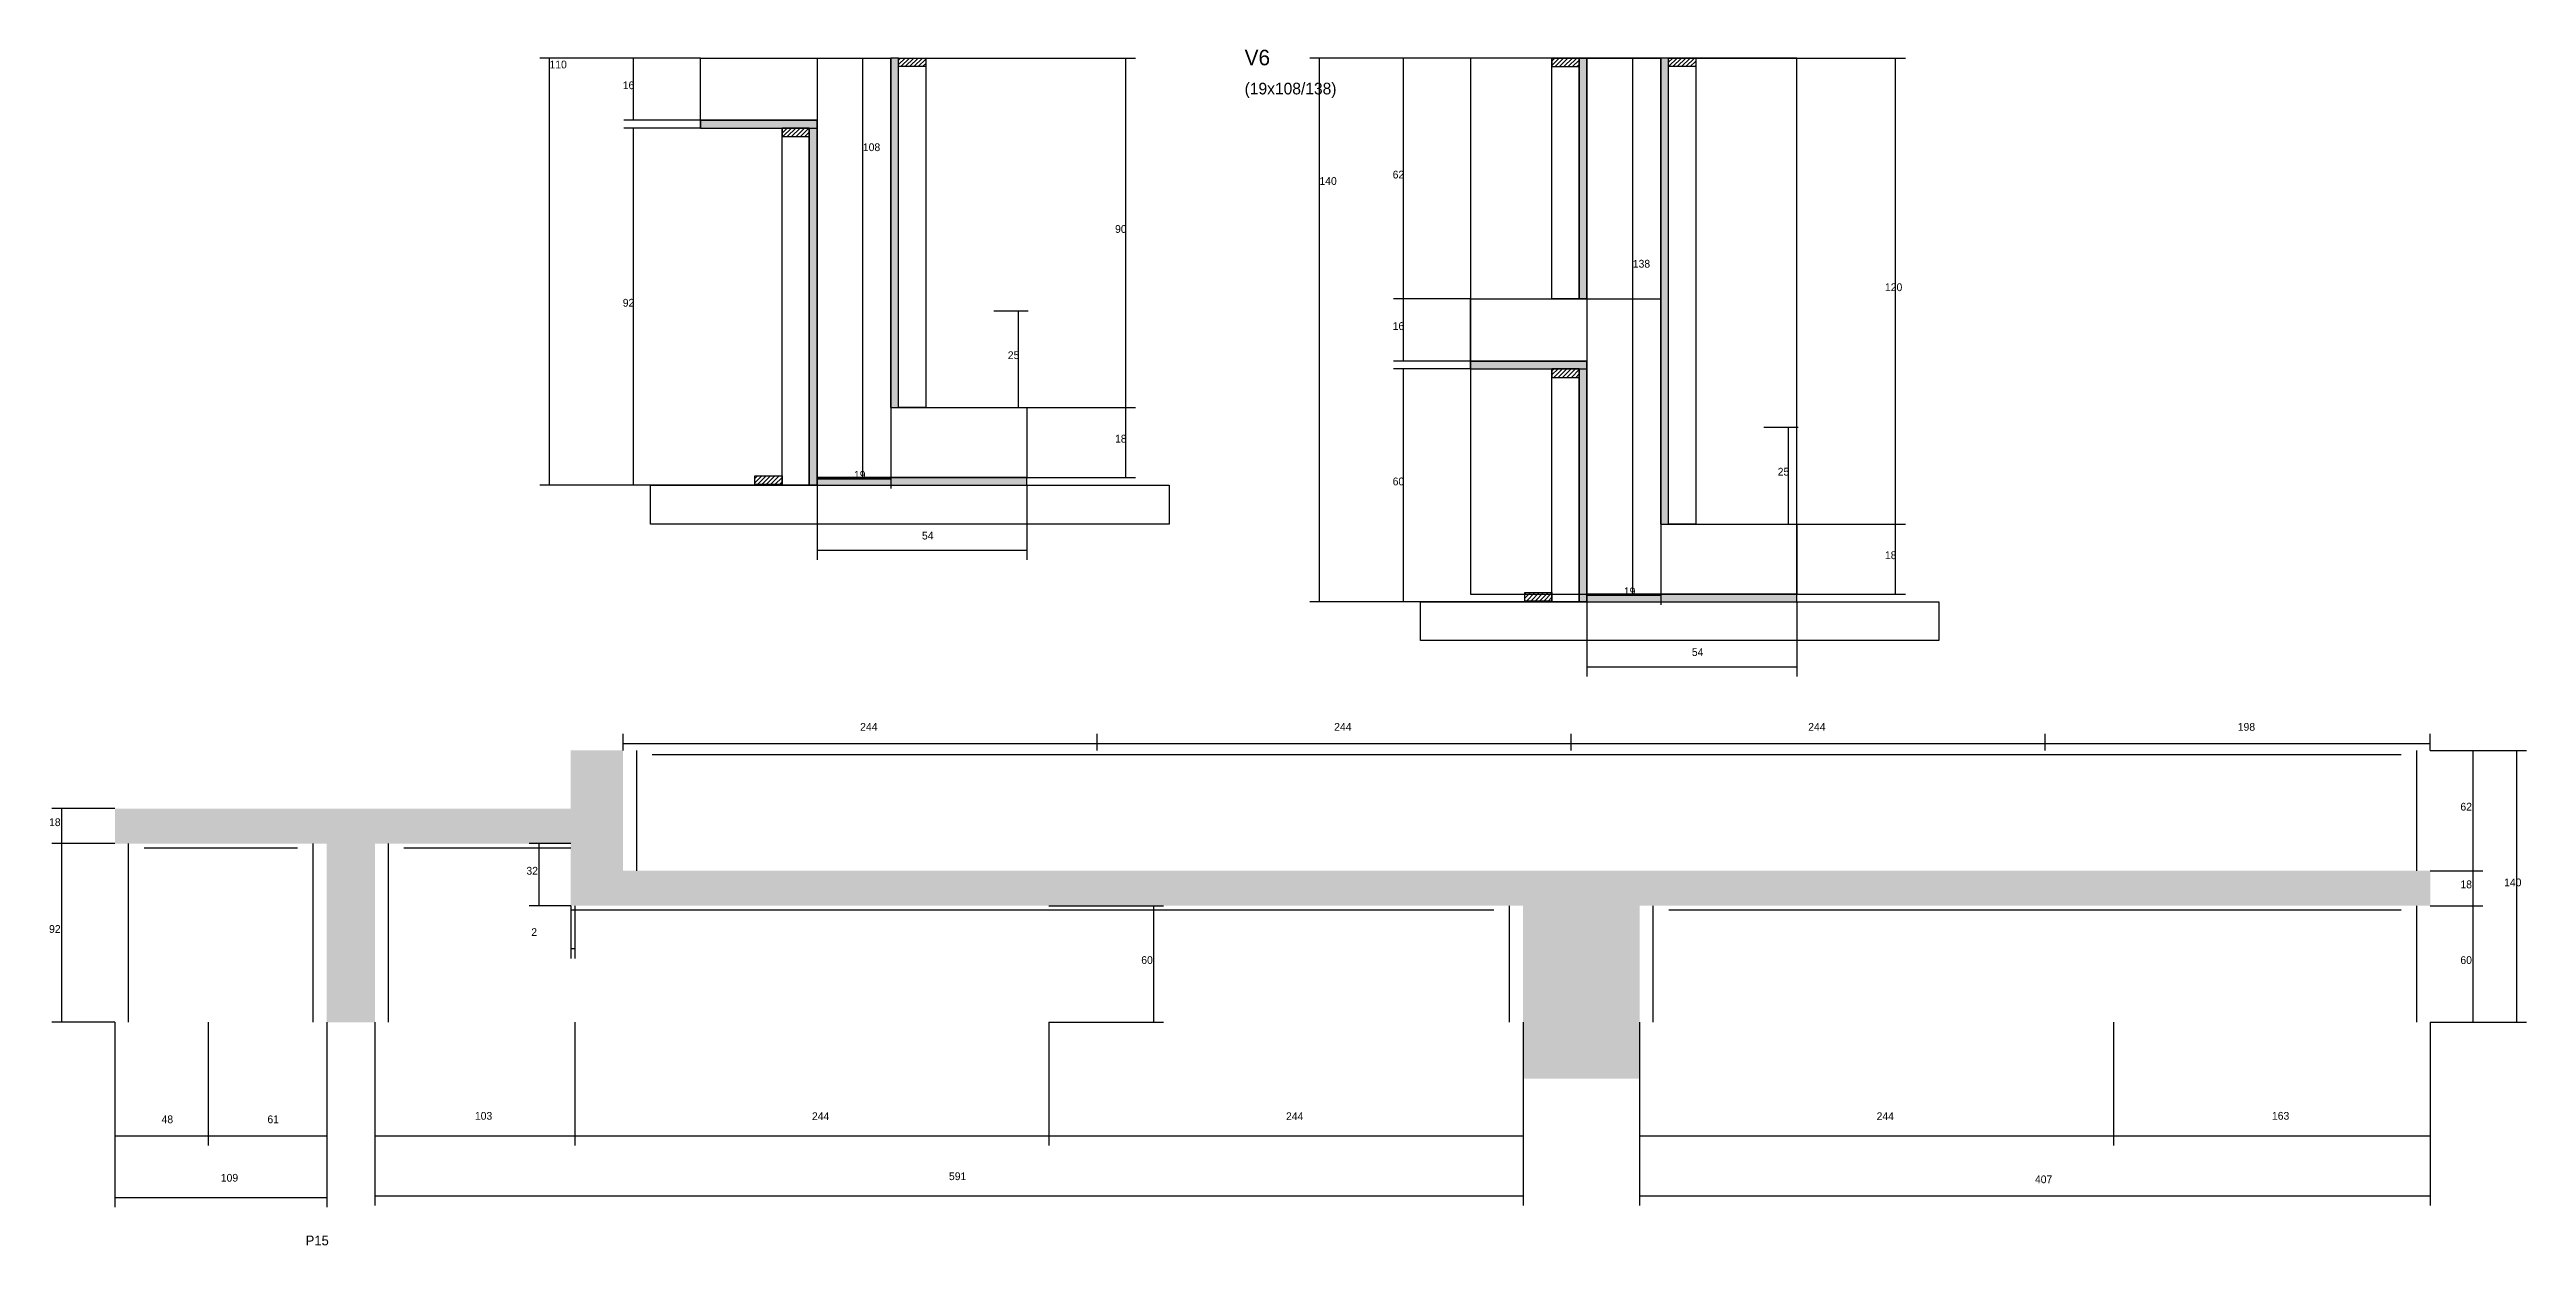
# Model space of a CAD drawing. Header units: metres. Extents: x -8742 to -5900, y 12644 to 13260.
# Drawn here: x -8742 to -7467, y 12644 to 13260 of the extents above; entities that cross this region are included whole.
import ezdxf

# ---------------------------------------------------------------- set-up
doc = ezdxf.new("R2010")
doc.units = ezdxf.units.M
for name, color, linetype in [('CONCRETO', 251, 'Continuous'), ('COTA', 241, 'Continuous'), ('Cota Seção (2x)', 4, 'Continuous'), ('Hachura', 253, 'Continuous'), ('Madeira', 126, 'Continuous'), ('NOMENCLATURA', 7, 'Continuous'), ('Painéis', 200, 'Continuous'), ('SARR_2.2x7', 40, 'Continuous'), ('Texto Seção', 7, 'Continuous')]:
    doc.layers.add(name, color=color, linetype=linetype)

msp = doc.modelspace()

# ---------------------------------------------------------------- hatches: boundary and pattern name
at = {"layer": 'COTA'}
h = msp.add_hatch(dxfattribs=at)
h.set_pattern_fill('AR-CONC', scale=0.03)
h.paths.add_polyline_path([(-8447.1, 12898.6), (-8474.1, 12898.6), (-8474.1, 12868.6), (-8708.7, 12868.6), (-8708.7, 12850.6), (-8599.7, 12850.6), (-8599.7, 12758.6), (-8574.9, 12758.6), (-8574.9, 12850.6), (-8474.1, 12850.6), (-8474.1, 12818.6), (-8471.9, 12818.6), (-7983.9, 12818.6), (-7983.9, 12758.6), (-7983.9, 12729.6), (-7923.9, 12729.6), (-7923.9, 12758.6), (-7923.9, 12818.6), (-7516.9, 12818.6), (-7516.9, 12836.6), (-8447.1, 12836.6)])
at = {"layer": 'Hachura'}
h = msp.add_hatch(color=8, dxfattribs=at)
h.dxf.hatch_style = 1
h.paths.add_polyline_path([(-8309.3, 13075.1), (-8305.3, 13075.1), (-8305.3, 13255.1), (-8309.3, 13255.1)])
h = msp.add_hatch(dxfattribs=at)
h.set_pattern_fill('ANSI31', scale=0.5)
h.paths.add_polyline_path([(-8291.3, 13255.1), (-8291.3, 13250.7), (-8291.3, 13250.7), (-8305.3, 13250.7), (-8305.3, 13250.7), (-8305.3, 13255.1), (-8305.3, 13255.1), (-8291.3, 13255.1)])
h = msp.add_hatch(dxfattribs=at)
h.set_pattern_fill('ANSI31', scale=0.5)
h.paths.add_polyline_path([(-7969, 13255.1), (-7969, 13250.7), (-7969, 13250.7), (-7955, 13250.7), (-7955, 13250.7), (-7955, 13255.1), (-7955, 13255.1), (-7969, 13255.1)])
h = msp.add_hatch(color=8, dxfattribs=at)
h.dxf.hatch_style = 1
h.paths.add_polyline_path([(-7955, 13255.1), (-7951, 13255.1), (-7951, 13255.1), (-7951, 13131.1), (-7951, 13131.1), (-7955, 13131.1), (-7955, 13131.1), (-7955, 13255.1)])
h = msp.add_hatch(color=8, dxfattribs=at)
h.dxf.hatch_style = 1
h.paths.add_polyline_path([(-7913, 13015.1), (-7909, 13015.1), (-7909, 13255.1), (-7913, 13255.1)])
h = msp.add_hatch(dxfattribs=at)
h.set_pattern_fill('ANSI31', scale=0.5)
h.paths.add_polyline_path([(-7895, 13255.1), (-7895, 13250.7), (-7895, 13250.7), (-7909, 13250.7), (-7909, 13250.7), (-7909, 13255.1), (-7909, 13255.1), (-7895, 13255.1)])
h = msp.add_hatch(color=8, dxfattribs=at)
h.dxf.hatch_style = 1
h.paths.add_polyline_path([(-8347.3, 13219.1), (-8347.3, 13223.1), (-8347.3, 13223.1), (-8407.3, 13223.1), (-8407.3, 13223.1), (-8407.3, 13219.1), (-8407.3, 13219.1), (-8347.3, 13219.1)])
h = msp.add_hatch(dxfattribs=at)
h.set_pattern_fill('ANSI31', scale=0.5)
h.paths.add_polyline_path([(-8365.3, 13219.1), (-8365.3, 13214.7), (-8365.3, 13214.7), (-8351.3, 13214.7), (-8351.3, 13214.7), (-8351.3, 13219.1), (-8351.3, 13219.1), (-8365.3, 13219.1)])
h = msp.add_hatch(color=8, dxfattribs=at)
h.dxf.hatch_style = 1
h.paths.add_polyline_path([(-8347.3, 13219.1), (-8351.3, 13219.1), (-8351.3, 13035.1), (-8347.3, 13035.1)])
h = msp.add_hatch(color=8, dxfattribs=at)
h.dxf.hatch_style = 1
h.paths.add_polyline_path([(-7951, 13095.1), (-7951, 13099.1), (-7951, 13099.1), (-8011, 13099.1), (-8011, 13099.1), (-8011, 13095.1), (-8011, 13095.1), (-7951, 13095.1)])
h = msp.add_hatch(dxfattribs=at)
h.set_pattern_fill('ANSI31', scale=0.5)
h.paths.add_polyline_path([(-7969, 13095.1), (-7969, 13090.7), (-7969, 13090.7), (-7955, 13090.7), (-7955, 13090.7), (-7955, 13095.1), (-7955, 13095.1), (-7969, 13095.1)])
h = msp.add_hatch(color=8, dxfattribs=at)
h.dxf.hatch_style = 1
h.paths.add_polyline_path([(-7951, 13095.1), (-7955, 13095.1), (-7955, 12975.1), (-7951, 12975.1)])
h = msp.add_hatch(dxfattribs=at)
h.set_pattern_fill('ANSI31', scale=0.5)
h.paths.add_polyline_path([(-8379.3, 13035.5), (-8379.3, 13039.9), (-8379.3, 13039.9), (-8365.3, 13039.9), (-8365.3, 13039.9), (-8365.3, 13035.5), (-8365.3, 13035.5), (-8379.3, 13035.5)])
h = msp.add_hatch(color=8, dxfattribs=at)
h.dxf.hatch_style = 1
h.paths.add_polyline_path([(-8239.3, 13035.1), (-8239.3, 13039.1), (-8239.3, 13039.1), (-8347.3, 13039.1), (-8347.3, 13039.1), (-8347.3, 13035.1), (-8347.3, 13035.1), (-8239.3, 13035.1)])
h = msp.add_hatch(dxfattribs=at)
h.set_pattern_fill('ANSI31', scale=0.5)
h.paths.add_polyline_path([(-7983, 12975.5), (-7983, 12979.9), (-7983, 12979.9), (-7969, 12979.9), (-7969, 12979.9), (-7969, 12975.5), (-7969, 12975.5), (-7983, 12975.5)])
h = msp.add_hatch(color=8, dxfattribs=at)
h.dxf.hatch_style = 1
h.paths.add_polyline_path([(-7843, 12975.1), (-7843, 12979.1), (-7843, 12979.1), (-7951, 12979.1), (-7951, 12979.1), (-7951, 12975.1), (-7951, 12975.1), (-7843, 12975.1)])

# ---------------------------------------------------------------- linework, layer by layer
at = {"layer": 'CONCRETO'}
for points in [[(-8309.3, 13255.1), (-8309.3, 13075.1), (-8239.3, 13075.1), (-8239.3, 13039.1), (-8239.3, 13039.1), (-8239.3, 13039.1), (-8347.3, 13039.1), (-8347.3, 13223.1), (-8407.3, 13223.1), (-8407.3, 13255.1), (-8309.3, 13255.1)], [(-7913, 13255.1), (-7913, 13015.1), (-7843, 13015.1), (-7843, 12979.1), (-7843, 12979.1), (-7843, 12979.1), (-7951, 12979.1), (-7951, 13099.1), (-8011, 13099.1), (-8011, 13131.1), (-7951, 13131.1)], [(-7951, 13131.1), (-7951, 13247.1), (-7951, 13255.1), (-7913, 13255.1)]]:
    msp.add_lwpolyline(points, dxfattribs=at)
for points in [[(-8011, 12979.1), (-7843, 12979.1), (-7843, 13255.1), (-8011, 13255.1)], [(-7951, 13131.1), (-7913, 13131.1), (-7913, 13255.1), (-7951, 13255.1)]]:
    msp.add_lwpolyline(points, close=True, dxfattribs=at)
at = {"layer": 'COTA'}
for p, q in [((-8407.3, 13255.1), (-8490, 13255.1)), ((-8485, 13035.1), (-8485, 13255.1)), ((-8407.3, 13255.1), (-8446.8, 13255.1)), ((-8441.8, 13223.1), (-8441.8, 13255.1)), ((-8291.3, 13255.1), (-8183.4, 13255.1)), ((-8188.4, 13075.1), (-8188.4, 13255.1)), ((-7959.4, 13255.1), (-8093.7, 13255.1)), ((-8088.7, 12975.1), (-8088.7, 13255.1)), ((-7959.4, 13255.1), (-8050.5, 13255.1)), ((-8045.5, 13131.1), (-8045.5, 13255.1)), ((-7895, 13255.1), (-7787.1, 13255.1)), ((-7792.1, 13015.1), (-7792.1, 13255.1)), ((-8407.3, 13223.1), (-8446.8, 13223.1)), ((-8407.3, 13219.1), (-8446.8, 13219.1)), ((-8441.8, 13035.1), (-8441.8, 13219.1)), ((-8256.3, 13125), (-8238.6, 13125)), ((-8243.6, 13075.1), (-8243.6, 13125)), ((-8011, 13131.1), (-8050.5, 13131.1)), ((-8011, 13131.1), (-8050.5, 13131.1)), ((-8045.5, 13099.1), (-8045.5, 13131.1)), ((-8011, 13099.1), (-8050.5, 13099.1)), ((-8011, 13095.1), (-8050.5, 13095.1)), ((-8045.5, 12975.1), (-8045.5, 13095.1)), ((-8256.3, 13075.1), (-8238.6, 13075.1)), ((-8239.3, 13075.1), (-8183.4, 13075.1)), ((-8239.3, 13075.1), (-8183.4, 13075.1)), ((-8188.4, 13039.1), (-8188.4, 13075.1)), ((-7860, 13065), (-7842.3, 13065)), ((-7847.3, 13015.1), (-7847.3, 13065)), ((-8365.3, 13035.1), (-8490, 13035.1)), ((-8365.3, 13035.1), (-8446.8, 13035.1)), ((-8347.3, 13035.1), (-8347.3, 12996.7)), ((-8239.3, 13039.1), (-8183.4, 13039.1)), ((-8239.3, 13035.1), (-8239.3, 12996.7)), ((-7860, 13015.1), (-7842.3, 13015.1)), ((-7843, 13015.1), (-7787.1, 13015.1)), ((-7843, 13015.1), (-7787.1, 13015.1)), ((-7792.1, 12979.1), (-7792.1, 13015.1)), ((-8347.3, 13001.7), (-8239.3, 13001.7)), ((-7843, 12979.1), (-7787.1, 12979.1)), ((-7969, 12975.1), (-8093.7, 12975.1)), ((-7969, 12975.1), (-8050.5, 12975.1)), ((-7951, 12975.1), (-7951, 12936.7)), ((-7843, 12975.1), (-7843, 12936.7)), ((-7951, 12941.7), (-7843, 12941.7)), ((-8447.1, 12898.6), (-8447.1, 12907.2)), ((-8203.1, 12898.6), (-8203.1, 12907.2)), ((-8203.1, 12898.6), (-8203.1, 12907.2)), ((-7959.1, 12898.6), (-7959.1, 12907.2)), ((-7959.1, 12898.6), (-7959.1, 12907.2)), ((-7715.1, 12898.6), (-7715.1, 12907.2)), ((-7715.1, 12898.6), (-7715.1, 12907.2)), ((-7516.9, 12898.6), (-7516.9, 12907.2)), ((-8447.1, 12902.2), (-8203.1, 12902.2)), ((-8203.1, 12902.2), (-7959.1, 12902.2)), ((-7959.1, 12902.2), (-7715.1, 12902.2)), ((-7715.1, 12902.2), (-7516.9, 12902.2)), ((-7516.9, 12898.6), (-7467.4, 12898.6)), ((-7516.9, 12898.6), (-7489.9, 12898.6)), ((-7494.9, 12836.6), (-7494.9, 12898.6)), ((-7472.4, 12758.6), (-7472.4, 12898.6)), ((-8708.7, 12868.6), (-8741.1, 12868.6)), ((-8736.1, 12850.6), (-8736.1, 12868.6)), ((-8708.7, 12850.6), (-8741.1, 12850.6)), ((-8708.7, 12850.6), (-8741.1, 12850.6)), ((-8736.1, 12758.6), (-8736.1, 12850.6)), ((-8474.1, 12850.6), (-8495.4, 12850.6)), ((-8490.4, 12818.6), (-8490.4, 12850.6)), ((-7516.9, 12836.6), (-7489.9, 12836.6)), ((-7516.9, 12836.6), (-7489.9, 12836.6)), ((-7494.9, 12818.6), (-7494.9, 12836.6)), ((-8474.1, 12818.6), (-8495.4, 12818.6)), ((-8474.1, 12818.6), (-8474.1, 12791.5)), ((-8471.9, 12818.6), (-8471.9, 12791.5)), ((-8227.9, 12818.6), (-8168.9, 12818.6)), ((-8173.9, 12758.6), (-8173.9, 12818.6)), ((-7516.9, 12818.6), (-7489.9, 12818.6)), ((-7516.9, 12818.6), (-7489.9, 12818.6)), ((-7494.9, 12758.6), (-7494.9, 12818.6)), ((-8474.1, 12796.5), (-8471.9, 12796.5)), ((-8708.7, 12758.6), (-8741.1, 12758.6)), ((-8708.7, 12758.6), (-8708.7, 12663.4)), ((-8708.7, 12758.6), (-8708.7, 12695.1)), ((-8660.7, 12758.6), (-8660.7, 12695.1)), ((-8660.7, 12758.6), (-8660.7, 12695.1)), ((-8599.7, 12758.6), (-8599.7, 12663.4)), ((-8599.7, 12758.6), (-8599.7, 12695.1)), ((-8574.9, 12758.6), (-8574.9, 12695.1)), ((-8574.9, 12758.6), (-8574.9, 12664.2)), ((-8471.9, 12758.6), (-8471.9, 12695.1)), ((-8471.9, 12758.6), (-8471.9, 12695.1)), ((-8227.9, 12758.6), (-8227.9, 12695.1)), ((-8227.9, 12758.6), (-8227.9, 12695.1)), ((-8227.9, 12758.6), (-8168.9, 12758.6)), ((-7983.9, 12758.6), (-7983.9, 12695.1)), ((-7923.9, 12758.6), (-7923.9, 12695.1)), ((-7679.9, 12758.6), (-7679.9, 12695.1)), ((-7679.9, 12758.6), (-7679.9, 12695.1)), ((-7516.9, 12758.6), (-7489.9, 12758.6)), ((-7516.9, 12758.6), (-7467.4, 12758.6)), ((-7516.9, 12758.6), (-7516.9, 12664.2)), ((-7983.9, 12744.1), (-7983.9, 12664.2)), ((-7923.9, 12744.1), (-7923.9, 12664.2)), ((-7516.9, 12746.4), (-7516.9, 12695.1)), ((-8708.7, 12700.1), (-8660.7, 12700.1)), ((-8660.7, 12700.1), (-8599.7, 12700.1)), ((-8574.9, 12700.1), (-8471.9, 12700.1)), ((-8471.9, 12700.1), (-8227.9, 12700.1)), ((-8227.9, 12700.1), (-7983.9, 12700.1)), ((-7923.9, 12700.1), (-7679.9, 12700.1)), ((-7679.9, 12700.1), (-7516.9, 12700.1)), ((-8708.7, 12668.4), (-8599.7, 12668.4)), ((-8574.9, 12669.2), (-7983.9, 12669.2)), ((-7923.9, 12669.2), (-7516.9, 12669.2))]:
    msp.add_line(p, q, dxfattribs=at)
at = {"layer": 'Cota Seção (2x)'}
for p, q in [((-8347.3, 13255.1), (-8318.7, 13255.1)), ((-8347.3, 13255.1), (-8347.3, 13033.5)), ((-8323.7, 13039.1), (-8323.7, 13255.1)), ((-8309.3, 13255.1), (-8309.3, 13033.5)), ((-7951, 13255.1), (-7922.4, 13255.1)), ((-7951, 13255.1), (-7951, 12973.5)), ((-7927.4, 12979.1), (-7927.4, 13255.1)), ((-7913, 13255.1), (-7913, 12973.5)), ((-8347.3, 13039.1), (-8318.7, 13039.1)), ((-8347.3, 13038.5), (-8309.3, 13038.5)), ((-7951, 12979.1), (-7922.4, 12979.1)), ((-7951, 12978.5), (-7913, 12978.5))]:
    msp.add_line(p, q, dxfattribs=at)
at = {"layer": 'Madeira'}
for points in [[(-8291.3, 13255.1), (-8291.3, 13250.7), (-8305.3, 13250.7), (-8305.3, 13255.1)], [(-8291.3, 13075.1), (-8305.3, 13075.1), (-8305.3, 13255.1), (-8291.3, 13255.1)], [(-7969, 13255.1), (-7969, 13250.7), (-7955, 13250.7), (-7955, 13255.1)], [(-7969, 13255.1), (-7955, 13255.1), (-7955, 13131.1), (-7969, 13131.1)], [(-7895, 13255.1), (-7895, 13250.7), (-7909, 13250.7), (-7909, 13255.1)], [(-7895, 13015.1), (-7909, 13015.1), (-7909, 13255.1), (-7895, 13255.1)], [(-8365.3, 13219.1), (-8365.3, 13214.7), (-8351.3, 13214.7), (-8351.3, 13219.1)], [(-8365.3, 13219.1), (-8351.3, 13219.1), (-8351.3, 13035.1), (-8365.3, 13035.1)], [(-7969, 13095.1), (-7969, 13090.7), (-7955, 13090.7), (-7955, 13095.1)], [(-7969, 13095.1), (-7955, 13095.1), (-7955, 12975.1), (-7969, 12975.1)], [(-8166.1, 13015.1), (-8433, 13015.1), (-8433, 13035.1), (-8166.1, 13035.1)], [(-8379.3, 13035.5), (-8379.3, 13039.9), (-8365.3, 13039.9), (-8365.3, 13035.5)], [(-7983, 12975.5), (-7983, 12979.9), (-7969, 12979.9), (-7969, 12975.5)], [(-7769.8, 12955.1), (-8036.7, 12955.1), (-8036.7, 12975.1), (-7769.8, 12975.1)]]:
    msp.add_lwpolyline(points, close=True, dxfattribs=at)
at = {"layer": 'Painéis'}
for p, q in [((-8309.3, 13075.1), (-8309.3, 13255.1)), ((-7951, 13131.1), (-7951, 13255.1)), ((-7913, 13015.1), (-7913, 13255.1)), ((-8407.3, 13223.1), (-8347.3, 13223.1)), ((-8407.3, 13219.1), (-8407.3, 13223.1)), ((-8347.3, 13219.1), (-8347.3, 13223.1)), ((-8347.3, 13035.1), (-8347.3, 13219.1)), ((-8011, 13099.1), (-7951, 13099.1)), ((-8011, 13095.1), (-8011, 13099.1)), ((-7951, 13095.1), (-7951, 13099.1)), ((-7951, 12975.1), (-7951, 13095.1)), ((-8347.3, 13039.1), (-8239.3, 13039.1)), ((-8347.3, 13035.1), (-8347.3, 13039.1)), ((-8239.3, 13035.1), (-8239.3, 13039.1)), ((-7951, 12979.1), (-7843, 12979.1)), ((-7951, 12975.1), (-7951, 12979.1)), ((-7843, 12975.1), (-7843, 12979.1))]:
    msp.add_line(p, q, dxfattribs=at)
for points in [[(-8305.3, 13255.1), (-8309.3, 13255.1), (-8309.3, 13075.1), (-8305.3, 13075.1)], [(-7955, 13255.1), (-7951, 13255.1), (-7951, 13131.1), (-7955, 13131.1)], [(-7909, 13255.1), (-7913, 13255.1), (-7913, 13015.1), (-7909, 13015.1)], [(-8347.3, 13219.1), (-8347.3, 13223.1), (-8407.3, 13223.1), (-8407.3, 13219.1)], [(-8351.3, 13219.1), (-8347.3, 13219.1), (-8347.3, 13035.1), (-8351.3, 13035.1)], [(-7951, 13095.1), (-7951, 13099.1), (-8011, 13099.1), (-8011, 13095.1)], [(-7955, 13095.1), (-7951, 13095.1), (-7951, 12975.1), (-7955, 12975.1)], [(-8239.3, 13035.1), (-8239.3, 13039.1), (-8347.3, 13039.1), (-8347.3, 13035.1)], [(-7843, 12975.1), (-7843, 12979.1), (-7951, 12979.1), (-7951, 12975.1)]]:
    msp.add_lwpolyline(points, close=True, dxfattribs=at)
at = {"layer": 'SARR_2.2x7'}
for p, q in [((-8440.1, 12836.6), (-8440.1, 12898.6)), ((-8432.1, 12896.4), (-8203.1, 12896.4)), ((-8203.1, 12896.4), (-7959.1, 12896.4)), ((-7959.1, 12896.4), (-7715.1, 12896.4)), ((-7715.1, 12896.4), (-7531.9, 12896.4)), ((-7523.9, 12836.6), (-7523.9, 12898.6)), ((-8701.7, 12758.6), (-8701.7, 12850.6)), ((-8693.7, 12848.4), (-8660.7, 12848.4)), ((-8660.7, 12848.4), (-8614.7, 12848.4)), ((-8606.7, 12758.6), (-8606.7, 12850.6)), ((-8567.9, 12758.6), (-8567.9, 12850.6)), ((-8559.9, 12848.4), (-8474.1, 12848.4)), ((-8474.1, 12816.4), (-8471.9, 12816.4)), ((-8471.9, 12816.4), (-8227.9, 12816.4)), ((-8227.9, 12816.4), (-7998.9, 12816.4)), ((-7990.9, 12758.6), (-7990.9, 12818.6)), ((-7916.9, 12758.6), (-7916.9, 12818.6)), ((-7908.9, 12816.4), (-7679.9, 12816.4)), ((-7679.9, 12816.4), (-7531.9, 12816.4)), ((-7523.9, 12758.6), (-7523.9, 12818.6))]:
    msp.add_line(p, q, dxfattribs=at)

# ---------------------------------------------------------------- texts
at = {"layer": 'COTA'}
for s, p in [('110', (-8485, 13249.8)), ('16', (-8447.3, 13239.1)), ('62', (-8051, 13193.1)), ('140', (-8088.7, 13189.8)), ('90', (-8193.9, 13165.1)), ('120', (-7797.6, 13135.1)), ('92', (-8447.3, 13127.1)), ('16', (-8051, 13115.1)), ('25', (-8249.1, 13100.1)), ('18', (-8193.9, 13057.1)), ('25', (-7852.8, 13040.1)), ('60', (-8051, 13035.1)), ('54', (-8293.3, 13007.2)), ('18', (-7797.6, 12997.1)), ('54', (-7897, 12947.2)), ('244', (-8325.1, 12908.7)), ('244', (-8081.1, 12908.7)), ('244', (-7837.1, 12908.7)), ('198', (-7616, 12908.7)), ('62', (-7501.4, 12867.6)), ('18', (-8742.6, 12859.6)), ('32', (-8496.9, 12834.6)), ('18', (-7501.4, 12827.6)), ('140', (-7478.9, 12828.6)), ('92', (-8742.6, 12804.6)), ('2', (-8494.4, 12803)), ('60', (-8180.4, 12788.6)), ('60', (-7501.4, 12788.6)), ('103', (-8523.4, 12708.4)), ('244', (-8349.9, 12708.2)), ('244', (-8105.9, 12708.2)), ('244', (-7801.9, 12708.2)), ('163', (-7598.4, 12708.4)), ('48', (-8684.7, 12706.6)), ('61', (-8630.2, 12706.6)), ('109', (-8654.2, 12676.5)), ('591', (-8279.4, 12677.3)), ('407', (-7720.4, 12675.7))]:
    msp.add_text(s, height=4, dxfattribs=at).set_placement(p)
at = {"layer": 'Cota Seção (2x)'}
for s, p in [('108', (-8323.7, 13207.2)), ('138', (-7927.4, 13147.2)), ('19', (-8328.3, 13038.5)), ('19', (-7932, 12978.5))]:
    msp.add_text(s, height=4, dxfattribs=at).set_placement(p)
at = {"layer": 'NOMENCLATURA'}
msp.add_text('P15', height=5, dxfattribs=at).set_placement((-8610.5, 12643.7))
at = {"layer": 'Texto Seção'}
for s, height, p in [('V6', 8, (-8127.2, 13251.4)), ('(19x108/138)', 6, (-8127.2, 13236.4))]:
    msp.add_text(s, height=height, dxfattribs=at).set_placement(p)

doc.saveas('drawing.dxf')
